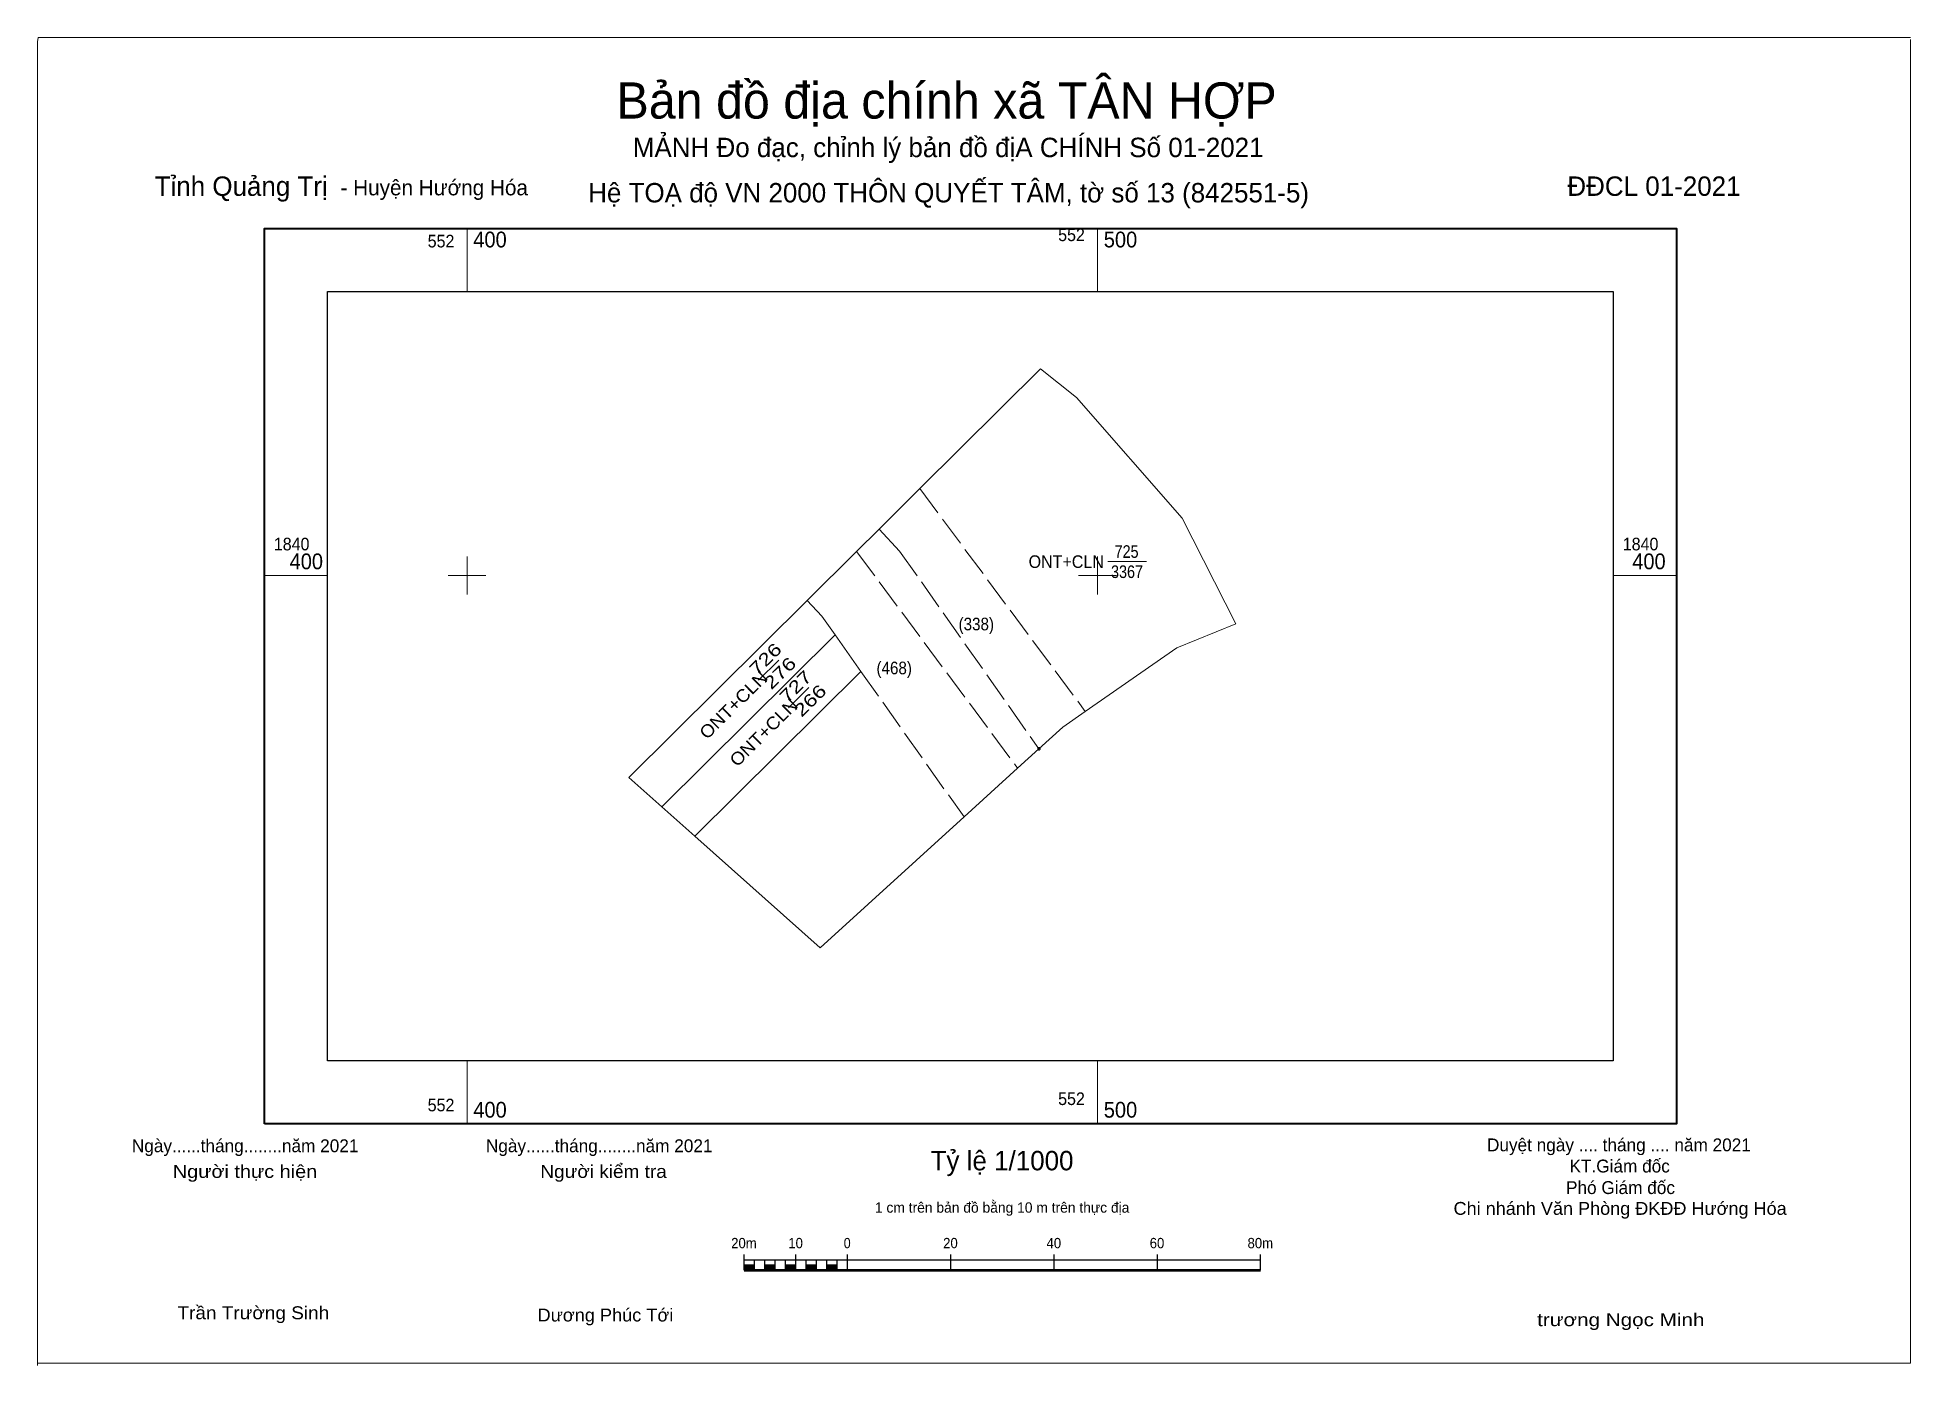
# Model space of a CAD drawing. Header units: metres. Extents: x 552332 to 552629, y 1840275 to 1840485.
import ezdxf
from ezdxf.enums import TextEntityAlignment as Align

# ---------------------------------------------------------------- set-up
doc = ezdxf.new("R2010")
doc.units = ezdxf.units.M
doc.header["$LTSCALE"] = 0.8
doc.header["$PDMODE"] = 32
doc.header["$PDSIZE"] = 0.4
doc.linetypes.add('LONG_DASHED', pattern=[7.5, 6, -1.5])
for name, color, linetype, lineweight in [('10', 7, 'Continuous', 13), ('11', 7, 'Continuous', 13), ('13', 7, 'Continuous', 13), ('2', 7, 'Continuous', 25), ('59', 7, 'LONG_DASHED', 13), ('63', 7, 'Continuous', 13)]:
    doc.layers.add(name, color=color, linetype=linetype, lineweight=lineweight)
doc.layers.add('4', color=7, linetype='Continuous')

msp = doc.modelspace()

# ---------------------------------------------------------------- hatches: boundary and pattern name
at = {"layer": '2'}
for points in [[(552443.98, 1840289.81), (552445.62, 1840289.81), (552445.62, 1840290.63), (552443.98, 1840290.63)], [(552447.26, 1840289.81), (552448.9, 1840289.81), (552448.9, 1840290.63), (552447.26, 1840290.63)], [(552450.54, 1840289.81), (552452.17, 1840289.81), (552452.17, 1840290.63), (552450.54, 1840290.63)], [(552453.81, 1840289.81), (552455.45, 1840289.81), (552455.45, 1840290.63), (552453.81, 1840290.63)], [(552457.09, 1840289.81), (552458.73, 1840289.81), (552458.73, 1840290.63), (552457.09, 1840290.63)]]:
    msp.add_hatch(color=256, dxfattribs=at).paths.add_polyline_path(points)

# ---------------------------------------------------------------- linework, layer by layer
at = {"layer": '10'}
msp.add_line((552430.89, 1840363.29), (552458.38, 1840390.58), dxfattribs=at)
msp.add_lwpolyline([(552521.93, 1840392.34), (552513.42, 1840409.1), (552496.68, 1840428.23), (552490.97, 1840432.79), (552471.83, 1840413.79), (552465.37, 1840407.37), (552461.8, 1840403.83), (552453.96, 1840396.05), (552425.65, 1840367.95), (552430.89, 1840363.29), (552436.13, 1840358.63), (552456.02, 1840340.94), (552478.83, 1840361.7), (552487.33, 1840369.44), (552490.72, 1840372.52), (552494.51, 1840375.97), (552498.07, 1840378.45), (552512.57, 1840388.53)], close=True, dxfattribs=at)
for points in [[(552453.96, 1840396.05), (552453.96, 1840396.05), (552456.26, 1840393.58), (552458.38, 1840390.58)], [(552436.13, 1840358.63), (552462.48, 1840384.79), (552458.38, 1840390.58)]]:
    msp.add_lwpolyline(points, dxfattribs=at)
at = {"layer": '11'}
msp.add_line((552331.96, 1840485.37), (552628.96, 1840485.37), dxfattribs=at)
for points in [[(552331.87, 1840274.67), (552331.87, 1840484.67), (552331.96, 1840485.37)], [(552628.96, 1840485.05), (552628.96, 1840275.05), (552331.96, 1840275.05)]]:
    msp.add_lwpolyline(points, dxfattribs=at)
at = {"layer": '13'}
for p, q in [((552501.66, 1840402.21), (552507.76, 1840402.21)), ((552446.22, 1840383.4), (552449.44, 1840386.59)), ((552451.01, 1840379.03), (552454.23, 1840382.23))]:
    msp.add_line(p, q, dxfattribs=at)
at = {"layer": '2'}
for p, q in [((552443.98, 1840289.81), (552443.98, 1840292.27)), ((552443.98, 1840291.45), (552525.88, 1840291.45)), ((552445.62, 1840289.81), (552445.62, 1840291.45)), ((552447.26, 1840289.81), (552447.26, 1840291.45)), ((552448.9, 1840289.81), (552448.9, 1840291.45)), ((552450.54, 1840289.81), (552450.54, 1840291.45)), ((552452.17, 1840289.81), (552452.17, 1840292.27)), ((552453.81, 1840289.81), (552453.81, 1840291.45)), ((552455.45, 1840289.81), (552455.45, 1840291.45)), ((552457.09, 1840289.81), (552457.09, 1840291.45)), ((552458.73, 1840289.81), (552458.73, 1840291.45)), ((552460.36, 1840289.81), (552460.36, 1840292.27)), ((552476.74, 1840289.81), (552476.74, 1840292.27)), ((552493.12, 1840289.81), (552493.12, 1840292.27)), ((552509.5, 1840289.81), (552509.5, 1840292.27)), ((552525.88, 1840289.81), (552525.88, 1840292.27))]:
    msp.add_line(p, q, dxfattribs=at)
at = {"layer": '2', "lineweight": 53}
msp.add_line((552443.98, 1840289.81), (552525.88, 1840289.81), dxfattribs=at)
at = {"layer": '2', "lineweight": 13}
for points in [[(552443.98, 1840289.81), (552445.62, 1840289.81), (552445.62, 1840290.63), (552443.98, 1840290.63)], [(552447.26, 1840289.81), (552448.9, 1840289.81), (552448.9, 1840290.63), (552447.26, 1840290.63)], [(552450.54, 1840289.81), (552452.17, 1840289.81), (552452.17, 1840290.63), (552450.54, 1840290.63)], [(552453.81, 1840289.81), (552455.45, 1840289.81), (552455.45, 1840290.63), (552453.81, 1840290.63)], [(552457.09, 1840289.81), (552458.73, 1840289.81), (552458.73, 1840290.63), (552457.09, 1840290.63)]]:
    msp.add_lwpolyline(points, close=True, dxfattribs=at)
at = {"layer": '59'}
for p, q in [((552461.8, 1840403.83), (552487.33, 1840369.44)), ((552462.48, 1840384.79), (552478.83, 1840361.7))]:
    msp.add_line(p, q, dxfattribs=at)
for points in [[(552471.83, 1840413.79), (552471.83, 1840413.79), (552498.07, 1840378.45), (552498.07, 1840378.45)], [(552465.37, 1840407.37), (552468.61, 1840403.89), (552490.72, 1840372.52)]]:
    msp.add_lwpolyline(points, dxfattribs=at)
msp.add_point((552490.72, 1840372.52), dxfattribs=at)
at = {"layer": '63'}
for p, q in [((552400, 1840445.06), (552400, 1840455.06)), ((552500, 1840445.06), (552500, 1840455.06)), ((552400, 1840397), (552400, 1840403)), ((552500, 1840397), (552500, 1840403)), ((552367.86, 1840400), (552377.86, 1840400)), ((552397, 1840400), (552403, 1840400)), ((552497, 1840400), (552503, 1840400)), ((552581.82, 1840400), (552591.82, 1840400)), ((552400, 1840313), (552400, 1840323)), ((552500, 1840313), (552500, 1840323))]:
    msp.add_line(p, q, dxfattribs=at)
at = {"layer": '63', "lineweight": 40}
msp.add_lwpolyline([(552367.86, 1840313), (552367.86, 1840455.06), (552591.82, 1840455.06), (552591.82, 1840313)], close=True, dxfattribs=at)
at = {"layer": '63', "lineweight": 25}
msp.add_lwpolyline([(552377.86, 1840323), (552377.86, 1840445.06), (552581.82, 1840445.06), (552581.82, 1840323)], close=True, dxfattribs=at)
msp.add_lwpolyline([(552377.86, 1840323), (552377.86, 1840445.06), (552581.82, 1840445.06), (552581.82, 1840323)], close=True, dxfattribs=at)
msp.add_lwpolyline([(552377.86, 1840323), (552377.86, 1840445.06), (552581.82, 1840445.06), (552581.82, 1840323)], close=True, dxfattribs=at)

# ---------------------------------------------------------------- texts
at = {"layer": '13'}
for s, width, p in [('725', 0.85, (552504.615, 1840402.81)), ('(338)', 0.9, (552480.78, 1840391.31)), ('(468)', 0.9, (552467.76, 1840384.34))]:
    msp.add_text(s, height=2, dxfattribs=dict(at, width=width)).set_placement(p, align=Align.CENTER)
at = {"layer": '13', "width": 1.3}
for s, p in [('726', (552448.0405, 1840386.0553)), ('727', (552452.8355, 1840381.6905))]:
    msp.add_text(s, height=2, rotation=44.789, dxfattribs=at).set_placement(p, align=Align.CENTER)
at = {"layer": '2'}
for s, height, p in [('Bản đồ địa chính xã TÂN HỢP', 5.74, (552476.07, 1840472.5)), ('MẢNH Đo đạc, chỉnh lý bản đồ địA CHÍNH Số 01-2021', 3.08, (552476.32, 1840466.38)), ('Hệ TOẠ độ VN 2000 THÔN QUYẾT TÂM, tờ số 13 (842551-5)', 3.078, (552476.39, 1840459.2)), ('Ngày......tháng........năm 2021', 2.04, (552364.81, 1840308.52)), ('Ngày......tháng........năm 2021', 2.04, (552420.97, 1840308.52)), ('Duyệt ngày .... tháng .... năm 2021', 2.04, (552582.705, 1840308.66)), ('Tỷ lệ 1/1000', 3.08, (552484.865, 1840305.64)), ('KT.Giám đốc', 2.04, (552582.825, 1840305.3)), ('Phó Giám đốc', 2.04, (552582.955, 1840301.88)), ('1 cm trên bản đồ bằng 10 m trên thực địa', 1.64, (552484.88, 1840298.92))]:
    msp.add_text(s, height=height, dxfattribs=at).set_placement(p, align=Align.CENTER)
for s, height, p in [('Tỉnh Quảng Trị ', 3.078, (552350.46, 1840460.24)), ('- Huyện Hướng Hóa', 2.456, (552379.94, 1840460.32))]:
    msp.add_text(s, height=height, dxfattribs=at).set_placement(p)
msp.add_text('ĐĐCL 01-2021', height=3.08, dxfattribs=at).set_placement((552602, 1840460.24), align=Align.RIGHT)
at = {"layer": '2', "width": 0.95}
msp.add_text('ONT+CLN', height=2, dxfattribs=at).set_placement((552501.01, 1840401.21), align=Align.RIGHT)
at = {"layer": '2', "width": 1.1}
for p in [(552447.871, 1840383.6189), (552452.661, 1840379.2589)]:
    msp.add_text('ONT+CLN', height=2, rotation=44.789, dxfattribs=at).set_placement(p, align=Align.RIGHT)
at = {"layer": '2'}
for s, height, width, p in [('Người thực hiện', 2.047, 1.15, (552364.79, 1840304.44)), ('Người kiểm tra', 2.047, 1.1, (552421.66, 1840304.44)), ('Chi nhánh Văn Phòng ĐKĐĐ Hướng Hóa', 2.04, 1.05, (552582.895, 1840298.58)), ('20m', 1.638, 0.95, (552443.925, 1840293.28)), ('10', 1.638, 0.95, (552452.12, 1840293.28)), ('0', 1.638, 0.9, (552460.305, 1840293.28)), ('20', 1.638, 0.95, (552476.68, 1840293.28)), ('40', 1.638, 0.95, (552493.08, 1840293.28)), ('60', 1.638, 0.95, (552509.44, 1840293.28)), ('80m', 1.638, 0.95, (552525.825, 1840293.28)), ('Trần Trường Sinh', 2.047, 1.1, (552366.11, 1840282.02)), ('Dương Phúc Tới', 2.05, 1.05, (552421.96, 1840281.66)), ('trương Ngọc Minh', 2.04, 1.2, (552583, 1840280.92))]:
    msp.add_text(s, height=height, dxfattribs=dict(at, width=width)).set_placement(p, align=Align.CENTER)
at = {"layer": '4', "width": 0.85}
msp.add_text('3367', height=2, dxfattribs=at).set_placement((552504.685, 1840399.61), align=Align.CENTER)
at = {"layer": '4', "width": 1.3}
for s, p in [('276', (552450.3355, 1840383.8203)), ('266', (552455.1355, 1840379.4603))]:
    msp.add_text(s, height=2, rotation=44.789, dxfattribs=at).set_placement(p, align=Align.CENTER)
at = {"layer": '63', "width": 0.95}
for p in [(552498, 1840453.06), (552398, 1840452.06), (552398, 1840315), (552498, 1840316)]:
    msp.add_text('552', height=2, dxfattribs=at).set_placement(p, align=Align.RIGHT)
for s, height, p in [('400', 2.5, (552401, 1840452.06)), ('500', 2.5, (552501, 1840452.06)), ('1840', 2, (552369.36, 1840404)), ('1840', 2, (552369.36, 1840404)), ('1840', 2, (552583.32, 1840404)), ('1840', 2, (552583.32, 1840404)), ('400', 2.5, (552371.86, 1840401)), ('400', 2.5, (552584.82, 1840401)), ('400', 2.5, (552401, 1840314)), ('500', 2.5, (552501, 1840314))]:
    msp.add_text(s, height=height, dxfattribs=at).set_placement(p)

doc.saveas('drawing.dxf')
